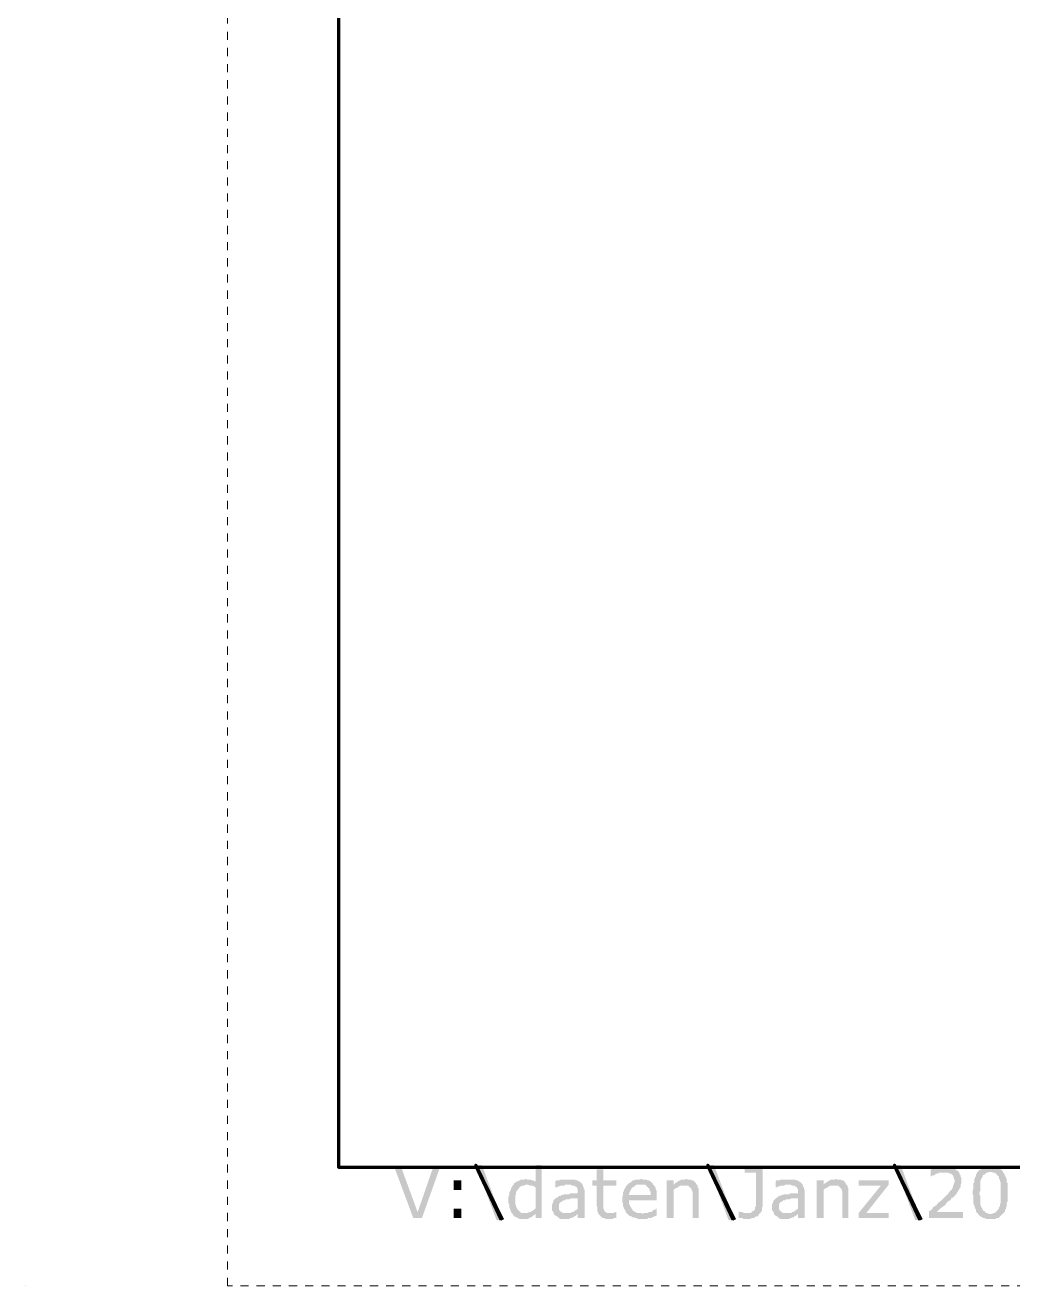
# Model space of a CAD drawing. Header units: metres. Extents: x -47 to 309, y -25 to 105.
# Drawn here: x -47.06 to -34.85, y 0 to 15.58 of the extents above; entities that cross this region are included whole.
import ezdxf

# ---------------------------------------------------------------- set-up
doc = ezdxf.new("R2010")
doc.units = ezdxf.units.M
doc.linetypes.add('AUSGEZOGEN', pattern=[0])
doc.linetypes.add('PUNKT2_S9', pattern=[0.001, 0, -0.001])
doc.layers.add('XR$1$Hilfskonstruktion', color=52, linetype='AUSGEZOGEN', lineweight=25)
doc.layers.add('XR$1$STANDARD_1', color=7, linetype='AUSGEZOGEN', lineweight=25)

msp = doc.modelspace()

# ---------------------------------------------------------------- hatches: boundary and pattern name
at = {"layer": 'XR$1$STANDARD_1', "linetype": 'AUSGEZOGEN', "lineweight": 200, "transparency": 33554687}
h = msp.add_hatch(color=7, dxfattribs=at)
h.set_gradient(color2=(0, 0, 0), one_color=1)
h.paths.add_polyline_path([(-42.4076, 1.4604), (-42.4923, 1.4604), (-42.2594, 0.836), (-42.2065, 0.91)], flags=0)
h = msp.add_hatch(color=7, dxfattribs=at)
h.set_gradient(color2=(0, 0, 0), one_color=1)
h.paths.add_polyline_path([(-41.9314, 1.4604), (-42.016, 1.4604), (-42.2065, 0.91), (-42.2594, 0.836), (-42.1536, 0.836)], flags=0)
h = msp.add_hatch(color=7, dxfattribs=at)
h.set_gradient(color2=(0, 0, 0), one_color=1)
h.paths.add_polyline_path([(-41.2329, 0.8148), (-41.4869, 1.4921), (-41.1694, 0.8148)], flags=0)
h = msp.add_hatch(color=7, dxfattribs=at)
h.set_gradient(color2=(0, 0, 0), one_color=1)
h.paths.add_polyline_path([(-41.4869, 1.4921), (-41.1588, 0.8148), (-41.4128, 1.4921)], flags=0)
h = msp.add_hatch(color=7, dxfattribs=at)
h.set_gradient(color2=(0, 0, 0), one_color=1)
h.paths.add_polyline_path([(-40.672, 1.4921), (-40.7461, 1.4921), (-40.7461, 1.291), (-40.9789, 1.291), (-40.9895, 1.2804), (-41.0106, 1.2699), (-41.0212, 1.2487), (-40.8413, 1.2487), (-40.8201, 1.2381), (-40.7778, 1.2381), (-40.7672, 1.2275), (-40.7461, 1.217), (-40.7461, 0.9524), (-40.7567, 0.9524), (-40.7672, 0.9418), (-40.7778, 0.9312), (-40.799, 0.9206), (-40.8096, 0.91), (-40.8307, 0.91), (-40.8519, 0.8995), (-40.8836, 0.8995), (-41.0318, 0.8889), (-40.7461, 0.8889), (-40.7461, 0.836), (-40.672, 0.836)], flags=0)
h = msp.add_hatch(color=7, dxfattribs=at)
h.set_gradient(color2=(0, 0, 0), one_color=1)
h.paths.add_polyline_path([(-39.91, 1.4392), (-39.9947, 1.4392), (-39.9947, 1.3016), (-40.0476, 1.3016), (-40.0476, 1.2381), (-39.9947, 1.2381), (-39.9947, 0.9841), (-39.9841, 0.9735), (-39.9841, 0.9206), (-39.9735, 0.8995), (-39.9735, 0.8889), (-39.8254, 0.8995), (-39.8677, 0.8995), (-39.8783, 0.91), (-39.8889, 0.91), (-39.8994, 0.9312), (-39.91, 0.9524), (-39.91, 1.2381), (-39.7513, 1.2381), (-39.7513, 1.3016), (-39.91, 1.3016)], flags=0)
h = msp.add_hatch(color=7, dxfattribs=at)
h.set_gradient(color2=(0, 0, 0), one_color=1)
h.paths.add_polyline_path([(-38.3649, 0.8148), (-38.6189, 1.4921), (-38.3014, 0.8148)], flags=0)
h = msp.add_hatch(color=7, dxfattribs=at)
h.set_gradient(color2=(0, 0, 0), one_color=1)
h.paths.add_polyline_path([(-38.6189, 1.4921), (-38.2908, 0.8148), (-38.5448, 1.4921)], flags=0)
h = msp.add_hatch(color=7, dxfattribs=at)
h.set_gradient(color2=(0, 0, 0), one_color=1)
h.paths.add_polyline_path([(-37.9416, 1.4604), (-38.1638, 1.4604), (-38.1638, 1.3969), (-38.0263, 1.3969), (-38.0263, 0.9841), (-38.0368, 0.9735), (-38.0368, 0.9418), (-38.0474, 0.9312), (-38.0686, 0.9206), (-38.0792, 0.91), (-38.0898, 0.8995), (-38.1427, 0.8995), (-37.9839, 0.8889), (-37.9733, 0.8995), (-37.9628, 0.91), (-37.9522, 0.9312), (-37.9522, 0.963), (-37.9416, 0.9841), (-37.9416, 0.9947)], flags=0)
h = msp.add_hatch(color=7, dxfattribs=at)
h.set_gradient(color2=(0, 0, 0), one_color=1)
h.paths.add_polyline_path([(-36.0578, 0.8148), (-36.3118, 1.4921), (-35.9943, 0.8148)], flags=0)
h = msp.add_hatch(color=7, dxfattribs=at)
h.set_gradient(color2=(0, 0, 0), one_color=1)
h.paths.add_polyline_path([(-36.3118, 1.4921), (-35.9838, 0.8148), (-36.2377, 1.4921)], flags=0)
h = msp.add_hatch(color=7, dxfattribs=at)
h.set_gradient(color2=(0, 0, 0), one_color=1)
h.paths.add_polyline_path([(-35.5181, 1.4074), (-35.698, 1.3969), (-35.6451, 1.3969), (-35.6345, 1.3863), (-35.6134, 1.3863), (-35.6028, 1.3757), (-35.5922, 1.3651), (-35.5816, 1.3439), (-35.5816, 1.3334), (-35.571, 1.3122), (-35.571, 1.2804), (-35.5816, 1.2593), (-35.5816, 1.2487), (-35.5922, 1.2275), (-35.5922, 1.217), (-35.6028, 1.1958), (-35.6134, 1.1852), (-35.6239, 1.1746), (-35.6345, 1.164), (-35.6451, 1.1429), (-35.6557, 1.1323), (-35.6663, 1.1217), (-35.6874, 1.1005), (-35.698, 1.09), (-35.7086, 1.0794), (-35.7192, 1.0688), (-35.7298, 1.0582), (-35.7403, 1.0476), (-35.7615, 1.037), (-35.7721, 1.0265), (-35.7827, 1.0159), (-35.7933, 0.9947), (-35.8038, 0.9947), (-35.8144, 0.9841), (-35.8356, 0.9735), (-35.8462, 0.9524), (-35.8568, 0.9418), (-35.8673, 0.9312), (-35.8885, 0.9206), (-35.8885, 0.836), (-35.4652, 0.836), (-35.4652, 0.91), (-35.7933, 0.91), (-35.7827, 0.9206), (-35.7721, 0.9312), (-35.7615, 0.9418), (-35.7509, 0.9524), (-35.7403, 0.963), (-35.7192, 0.9735), (-35.7086, 0.9841), (-35.6874, 0.9947), (-35.6768, 1.0159), (-35.6663, 1.0265), (-35.6557, 1.037), (-35.6451, 1.0476), (-35.6239, 1.0582), (-35.6134, 1.0688), (-35.6134, 1.0794), (-35.5922, 1.09), (-35.5816, 1.1005), (-35.571, 1.1111), (-35.5604, 1.1217), (-35.5499, 1.1323), (-35.5393, 1.1535), (-35.5287, 1.164), (-35.5287, 1.1746), (-35.5181, 1.1852), (-35.5075, 1.2064), (-35.4969, 1.217), (-35.4969, 1.2487), (-35.4864, 1.2699), (-35.4864, 1.3334), (-35.4969, 1.3439), (-35.4969, 1.3651), (-35.5075, 1.3757), (-35.5075, 1.3863)], flags=0)
h = msp.add_hatch(color=7, dxfattribs=at)
h.set_gradient(color2=(0, 0, 0), one_color=1)
h.paths.add_polyline_path([(-35.698, 1.4709), (-35.7721, 1.4709), (-35.7933, 1.4604), (-35.8038, 1.4604), (-35.825, 1.4498), (-35.8462, 1.4498), (-35.8568, 1.4392), (-35.8673, 1.4392), (-35.8673, 1.3439), (-35.8568, 1.3545), (-35.8356, 1.3651), (-35.825, 1.3651), (-35.8144, 1.3757), (-35.7933, 1.3863), (-35.7827, 1.3863), (-35.7615, 1.3969), (-35.698, 1.3969), (-35.5181, 1.4074), (-35.5287, 1.418), (-35.5393, 1.4286), (-35.5499, 1.4286), (-35.5604, 1.4392), (-35.571, 1.4498), (-35.5922, 1.4604), (-35.6028, 1.4604), (-35.6239, 1.4709), (-35.6768, 1.4709)], flags=0)
h = msp.add_hatch(color=7, dxfattribs=at)
h.set_gradient(color2=(0, 0, 0), one_color=1)
h.paths.add_polyline_path([(-35.2853, 1.4074), (-35.2959, 1.3969), (-35.2959, 1.3863), (-35.3064, 1.3757), (-35.3064, 1.3545), (-35.317, 1.3439), (-35.317, 1.3334), (-35.3276, 1.3122), (-35.3276, 1.2804), (-35.3382, 1.2699), (-35.3382, 1.1958), (-35.3488, 1.1746), (-35.3488, 1.1323), (-35.3382, 1.1111), (-35.3382, 1.0159), (-35.3276, 0.9947), (-35.3276, 0.9841), (-35.317, 0.963), (-35.317, 0.9524), (-35.3064, 0.9418), (-35.3064, 0.9206), (-35.2959, 0.91), (-35.2959, 0.8995), (-35.2853, 0.8995), (-35.2747, 0.8783), (-35.2641, 0.8677), (-35.2535, 0.8571), (-35.2429, 0.8571), (-35.2324, 0.8466), (-35.2112, 0.836), (-35.2006, 0.836), (-35.1795, 0.8254), (-35.063, 0.8254), (-35.0525, 0.836), (-35.0313, 0.836), (-35.0207, 0.8466), (-35.0101, 0.8571), (-34.9995, 0.8677), (-34.989, 0.8783), (-34.9784, 0.8889), (-35.1265, 0.8889), (-35.1477, 0.8889), (-35.1689, 0.8995), (-35.1795, 0.8995), (-35.19, 0.91), (-35.2006, 0.9206), (-35.2218, 0.9312), (-35.2218, 0.9418), (-35.2324, 0.963), (-35.2429, 0.9735), (-35.2429, 0.9841), (-35.2535, 1.0053), (-35.2535, 1.1111), (-35.2641, 1.1323), (-35.2641, 1.1535), (-35.2535, 1.1746), (-35.2535, 1.291), (-35.2429, 1.3122), (-35.2429, 1.3228), (-35.2324, 1.3334), (-35.2218, 1.3545), (-35.2218, 1.3651), (-35.2006, 1.3757), (-35.19, 1.3863), (-35.1795, 1.3969), (-35.1689, 1.3969), (-35.1477, 1.4074), (-35.1265, 1.4074)], flags=0)
h = msp.add_hatch(color=7, dxfattribs=at)
h.set_gradient(color2=(0, 0, 0), one_color=1)
h.paths.add_polyline_path([(-35.1265, 1.4709), (-35.19, 1.4709), (-35.2112, 1.4604), (-35.2218, 1.4604), (-35.2324, 1.4498), (-35.2429, 1.4392), (-35.2641, 1.4286), (-35.2747, 1.418), (-35.2853, 1.4074), (-35.1265, 1.4074), (-35.1054, 1.4074), (-35.0948, 1.3969), (-35.0736, 1.3969), (-35.063, 1.3863), (-35.0525, 1.3757), (-35.0419, 1.3651), (-35.0313, 1.3545), (-35.0207, 1.3439), (-35.0207, 1.3228), (-35.0101, 1.3122), (-35.0101, 1.291), (-34.9995, 1.2804), (-34.9995, 1.0265), (-35.0101, 1.0053), (-35.0101, 0.9841), (-35.0207, 0.9735), (-35.0207, 0.963), (-35.0313, 0.9418), (-35.0419, 0.9312), (-35.0525, 0.9206), (-35.063, 0.91), (-35.0736, 0.8995), (-35.0948, 0.8995), (-35.1054, 0.8889), (-35.1265, 0.8889), (-34.9784, 0.8889), (-34.9678, 0.8995), (-34.9572, 0.91), (-34.9466, 0.9206), (-34.9466, 0.9418), (-34.936, 0.9524), (-34.936, 0.963), (-34.9255, 0.9841), (-34.9255, 1.0265), (-34.9149, 1.0476), (-34.9149, 1.2699), (-34.9255, 1.2804), (-34.9255, 1.3122), (-34.936, 1.3334), (-34.936, 1.3439), (-34.9466, 1.3545), (-34.9466, 1.3651), (-34.9572, 1.3863), (-34.9678, 1.3969), (-34.9784, 1.418), (-34.989, 1.4286), (-34.9995, 1.4392), (-35.0101, 1.4392), (-35.0313, 1.4498), (-35.0419, 1.4604), (-35.0525, 1.4604), (-35.0736, 1.4709), (-35.1054, 1.4709)], flags=0)
h = msp.add_hatch(color=7, dxfattribs=at)
h.set_gradient(color2=(0, 0, 0), one_color=1)
h.paths.add_polyline_path([(-41.762, 1.1852), (-41.6668, 1.1852), (-41.6668, 1.3016), (-41.762, 1.3016)], flags=0)
h = msp.add_hatch(color=7, dxfattribs=at)
h.set_gradient(color2=(0, 0, 0), one_color=1)
h.paths.add_polyline_path([(-41.0212, 1.2487), (-41.0318, 1.2381), (-41.0424, 1.217), (-41.053, 1.2064), (-41.053, 1.1852), (-41.0636, 1.1746), (-41.0636, 1.164), (-41.0741, 1.1535), (-41.0741, 1.1217), (-41.0847, 1.1005), (-41.0847, 1.0265), (-41.0741, 1.0053), (-41.0741, 0.9735), (-41.0636, 0.9524), (-41.0636, 0.9418), (-41.053, 0.9206), (-41.053, 0.91), (-41.0424, 0.8995), (-41.0318, 0.8889), (-40.8836, 0.8995), (-40.926, 0.8995), (-40.9366, 0.91), (-40.9471, 0.9206), (-40.9577, 0.9312), (-40.9683, 0.9418), (-40.9789, 0.9524), (-40.9789, 0.963), (-40.9895, 0.9735), (-40.9895, 0.9947), (-41.0001, 1.0053), (-41.0001, 1.1111), (-40.9895, 1.1323), (-40.9895, 1.164), (-40.9789, 1.1746), (-40.9683, 1.1852), (-40.9683, 1.1958), (-40.9577, 1.1958), (-40.9471, 1.217), (-40.9366, 1.2275), (-40.926, 1.2275), (-40.9154, 1.2381), (-40.8942, 1.2381), (-40.8731, 1.2487), (-40.8625, 1.2487)], flags=0)
h = msp.add_hatch(color=7, dxfattribs=at)
h.set_gradient(color2=(0, 0, 0), one_color=1)
h.paths.add_polyline_path([(-40.8731, 1.3228), (-40.8836, 1.3122), (-40.9366, 1.3122), (-40.9471, 1.3016), (-40.9683, 1.291), (-40.9789, 1.291), (-40.7461, 1.291), (-40.7567, 1.291), (-40.7778, 1.3016), (-40.7884, 1.3016), (-40.8096, 1.3122), (-40.8519, 1.3122)], flags=0)
h = msp.add_hatch(color=7, dxfattribs=at)
h.set_gradient(color2=(0, 0, 0), one_color=1)
h.paths.add_polyline_path([(-40.1746, 1.2593), (-40.3545, 1.2487), (-40.3122, 1.2487), (-40.3016, 1.2381), (-40.2698, 1.2381), (-40.2593, 1.2275), (-40.2381, 1.217), (-40.2381, 1.2064), (-40.2275, 1.1958), (-40.2275, 1.1429), (-40.3228, 1.1429), (-40.3333, 1.1323), (-40.3545, 1.1323), (-40.3968, 1.1323), (-40.4074, 1.1217), (-40.4286, 1.1217), (-40.4392, 1.1111), (-40.4603, 1.1111), (-40.4709, 1.1005), (-40.4815, 1.09), (-40.5027, 1.0794), (-40.2275, 1.0794), (-40.2275, 0.9524), (-40.2381, 0.9418), (-40.2593, 0.9312), (-40.2698, 0.9206), (-40.291, 0.91), (-40.3016, 0.91), (-40.3122, 0.8995), (-40.3651, 0.8995), (-40.5238, 0.8889), (-40.2275, 0.8889), (-40.2275, 0.836), (-40.1428, 0.836), (-40.1428, 1.1852), (-40.1534, 1.1958), (-40.1534, 1.217), (-40.164, 1.2275), (-40.164, 1.2381)], flags=0)
h = msp.add_hatch(color=7, dxfattribs=at)
h.set_gradient(color2=(0, 0, 0), one_color=1)
h.paths.add_polyline_path([(-40.3545, 1.3122), (-40.4392, 1.3122), (-40.4603, 1.3016), (-40.4921, 1.3016), (-40.5027, 1.291), (-40.5027, 1.217), (-40.4815, 1.217), (-40.4709, 1.2275), (-40.4497, 1.2275), (-40.4392, 1.2381), (-40.418, 1.2381), (-40.3968, 1.2381), (-40.3862, 1.2487), (-40.3545, 1.2487), (-40.1746, 1.2593), (-40.1852, 1.2699), (-40.1958, 1.2804), (-40.2169, 1.291), (-40.2275, 1.3016), (-40.2487, 1.3016), (-40.2593, 1.3122), (-40.3333, 1.3122)], flags=0)
h = msp.add_hatch(color=7, dxfattribs=at)
h.set_gradient(color2=(0, 0, 0), one_color=1)
h.paths.add_polyline_path([(-39.6031, 1.2593), (-39.6137, 1.2487), (-39.6243, 1.2381), (-39.6349, 1.2275), (-39.6349, 1.217), (-39.6454, 1.2064), (-39.656, 1.1852), (-39.656, 1.1746), (-39.6666, 1.1535), (-39.6666, 1.1217), (-39.6772, 1.1005), (-39.6772, 1.037), (-39.6666, 1.0159), (-39.6666, 0.9841), (-39.656, 0.963), (-39.656, 0.9524), (-39.6454, 0.9418), (-39.6349, 0.9206), (-39.6349, 0.91), (-39.6243, 0.8995), (-39.6137, 0.8889), (-39.4232, 0.8889), (-39.4444, 0.8995), (-39.4973, 0.8995), (-39.5079, 0.91), (-39.5185, 0.91), (-39.529, 0.9206), (-39.5502, 0.9312), (-39.5502, 0.9418), (-39.5608, 0.9524), (-39.5714, 0.9735), (-39.5819, 0.9841), (-39.5819, 0.9947), (-39.5925, 1.0053), (-39.5925, 1.0582), (-39.2539, 1.0582), (-39.2539, 1.1111), (-39.5925, 1.1217), (-39.5925, 1.1429), (-39.5819, 1.164), (-39.5819, 1.1746), (-39.5714, 1.1852), (-39.5608, 1.2064), (-39.5502, 1.217), (-39.529, 1.2275), (-39.5185, 1.2381), (-39.5079, 1.2487), (-39.455, 1.2487)], flags=0)
h = msp.add_hatch(color=7, dxfattribs=at)
h.set_gradient(color2=(0, 0, 0), one_color=1)
h.paths.add_polyline_path([(-39.4444, 1.3228), (-39.4655, 1.3122), (-39.5185, 1.3122), (-39.529, 1.3016), (-39.5502, 1.3016), (-39.5608, 1.291), (-39.5714, 1.2804), (-39.5925, 1.2699), (-39.6031, 1.2593), (-39.455, 1.2487), (-39.3915, 1.2487), (-39.3809, 1.2381), (-39.3703, 1.2275), (-39.3597, 1.217), (-39.3491, 1.2064), (-39.3385, 1.1958), (-39.3385, 1.1746), (-39.328, 1.164), (-39.328, 1.1217), (-39.5925, 1.1217), (-39.2539, 1.1111), (-39.2539, 1.1746), (-39.2645, 1.1958), (-39.2645, 1.2064), (-39.275, 1.2275), (-39.2856, 1.2381), (-39.2962, 1.2487), (-39.2962, 1.2593), (-39.3068, 1.2699), (-39.3174, 1.2804), (-39.328, 1.291), (-39.3491, 1.3016), (-39.3597, 1.3016), (-39.3809, 1.3122), (-39.4232, 1.3122)], flags=0)
h = msp.add_hatch(color=7, dxfattribs=at)
h.set_gradient(color2=(0, 0, 0), one_color=1)
h.paths.add_polyline_path([(-39.0422, 1.3016), (-39.1269, 1.3016), (-39.1269, 0.836), (-39.0422, 0.836), (-39.0422, 1.1852), (-39.0316, 1.1958), (-39.0211, 1.2064), (-39.0105, 1.2064), (-38.9893, 1.217), (-38.9787, 1.2275), (-38.9576, 1.2381), (-38.9046, 1.2381), (-38.7565, 1.2487), (-39.0422, 1.2487)], flags=0)
h = msp.add_hatch(color=7, dxfattribs=at)
h.set_gradient(color2=(0, 0, 0), one_color=1)
h.paths.add_polyline_path([(-38.8835, 1.3228), (-38.9046, 1.3122), (-38.947, 1.3122), (-38.9681, 1.3016), (-38.9893, 1.291), (-38.9999, 1.2804), (-39.0211, 1.2699), (-39.0316, 1.2593), (-39.0422, 1.2487), (-38.7565, 1.2487), (-38.7671, 1.2593), (-38.7671, 1.2699), (-38.7776, 1.2804), (-38.7882, 1.291), (-38.7988, 1.3016), (-38.82, 1.3016), (-38.8306, 1.3122), (-38.8729, 1.3122)], flags=0)
h = msp.add_hatch(color=7, dxfattribs=at)
h.set_gradient(color2=(0, 0, 0), one_color=1)
h.paths.add_polyline_path([(-38.7565, 1.2487), (-38.9046, 1.2381), (-38.8623, 1.2381), (-38.8517, 1.2275), (-38.8411, 1.217), (-38.8306, 1.2064), (-38.82, 1.1958), (-38.82, 1.1852), (-38.8094, 1.164), (-38.8094, 0.836), (-38.7353, 0.836), (-38.7353, 1.2064), (-38.7459, 1.217), (-38.7459, 1.2381)], flags=0)
h = msp.add_hatch(color=7, dxfattribs=at)
h.set_gradient(color2=(0, 0, 0), one_color=1)
h.paths.add_polyline_path([(-37.4548, 1.2593), (-37.6347, 1.2487), (-37.5924, 1.2487), (-37.5818, 1.2381), (-37.55, 1.2381), (-37.5394, 1.2275), (-37.5183, 1.217), (-37.5183, 1.2064), (-37.5077, 1.1958), (-37.5077, 1.1429), (-37.6029, 1.1429), (-37.6135, 1.1323), (-37.6347, 1.1323), (-37.677, 1.1323), (-37.6876, 1.1217), (-37.7088, 1.1217), (-37.7194, 1.1111), (-37.7405, 1.1111), (-37.7511, 1.1005), (-37.7617, 1.09), (-37.7829, 1.0794), (-37.5077, 1.0794), (-37.5077, 0.9524), (-37.5183, 0.9418), (-37.5394, 0.9312), (-37.55, 0.9206), (-37.5712, 0.91), (-37.5818, 0.91), (-37.5924, 0.8995), (-37.6453, 0.8995), (-37.804, 0.8889), (-37.5077, 0.8889), (-37.5077, 0.836), (-37.423, 0.836), (-37.423, 1.1852), (-37.4336, 1.1958), (-37.4336, 1.217), (-37.4442, 1.2275), (-37.4442, 1.2381)], flags=0)
h = msp.add_hatch(color=7, dxfattribs=at)
h.set_gradient(color2=(0, 0, 0), one_color=1)
h.paths.add_polyline_path([(-37.6347, 1.3122), (-37.7194, 1.3122), (-37.7405, 1.3016), (-37.7723, 1.3016), (-37.7829, 1.291), (-37.7829, 1.217), (-37.7617, 1.217), (-37.7511, 1.2275), (-37.7299, 1.2275), (-37.7194, 1.2381), (-37.6982, 1.2381), (-37.677, 1.2381), (-37.6664, 1.2487), (-37.6347, 1.2487), (-37.4548, 1.2593), (-37.4654, 1.2699), (-37.4759, 1.2804), (-37.4971, 1.291), (-37.5077, 1.3016), (-37.5289, 1.3016), (-37.5394, 1.3122), (-37.6135, 1.3122)], flags=0)
h = msp.add_hatch(color=7, dxfattribs=at)
h.set_gradient(color2=(0, 0, 0), one_color=1)
h.paths.add_polyline_path([(-37.1902, 1.3016), (-37.2749, 1.3016), (-37.2749, 0.836), (-37.1902, 0.836), (-37.1902, 1.1852), (-37.1796, 1.1958), (-37.169, 1.2064), (-37.1585, 1.2064), (-37.1373, 1.217), (-37.1267, 1.2275), (-37.1055, 1.2381), (-37.0526, 1.2381), (-36.9045, 1.2487), (-37.1902, 1.2487)], flags=0)
h = msp.add_hatch(color=7, dxfattribs=at)
h.set_gradient(color2=(0, 0, 0), one_color=1)
h.paths.add_polyline_path([(-37.0315, 1.3228), (-37.0526, 1.3122), (-37.095, 1.3122), (-37.1161, 1.3016), (-37.1373, 1.291), (-37.1479, 1.2804), (-37.169, 1.2699), (-37.1796, 1.2593), (-37.1902, 1.2487), (-36.9045, 1.2487), (-36.9151, 1.2593), (-36.9151, 1.2699), (-36.9256, 1.2804), (-36.9362, 1.291), (-36.9468, 1.3016), (-36.968, 1.3016), (-36.9785, 1.3122), (-37.0209, 1.3122)], flags=0)
h = msp.add_hatch(color=7, dxfattribs=at)
h.set_gradient(color2=(0, 0, 0), one_color=1)
h.paths.add_polyline_path([(-36.9045, 1.2487), (-37.0526, 1.2381), (-37.0103, 1.2381), (-36.9997, 1.2275), (-36.9891, 1.217), (-36.9785, 1.2064), (-36.968, 1.1958), (-36.968, 1.1852), (-36.9574, 1.164), (-36.9574, 0.836), (-36.8833, 0.836), (-36.8833, 1.2064), (-36.8939, 1.217), (-36.8939, 1.2381)], flags=0)
h = msp.add_hatch(color=7, dxfattribs=at)
h.set_gradient(color2=(0, 0, 0), one_color=1)
h.paths.add_polyline_path([(-36.3859, 1.3016), (-36.7563, 1.3016), (-36.7563, 1.2381), (-36.4812, 1.2381), (-36.7563, 0.8995), (-36.7563, 0.836), (-36.3859, 0.836), (-36.3859, 0.8995), (-36.6611, 0.8995), (-36.3859, 1.2487)], flags=0)
h = msp.add_hatch(color=7, dxfattribs=at)
h.set_gradient(color2=(0, 0, 0), one_color=1)
h.paths.add_polyline_path([(-41.762, 0.836), (-41.6668, 0.836), (-41.6668, 0.9524), (-41.762, 0.9524)], flags=0)
h = msp.add_hatch(color=7, dxfattribs=at)
h.set_gradient(color2=(0, 0, 0), one_color=1)
h.paths.add_polyline_path([(-40.5027, 1.0794), (-40.5132, 1.0688), (-40.5238, 1.0582), (-40.5344, 1.037), (-40.5344, 1.0265), (-40.545, 1.0053), (-40.545, 0.9312), (-40.5344, 0.9206), (-40.5238, 0.8995), (-40.5238, 0.8889), (-40.3651, 0.8995), (-40.4074, 0.8995), (-40.4286, 0.91), (-40.4392, 0.9206), (-40.4497, 0.9312), (-40.4603, 0.9418), (-40.4603, 1.0053), (-40.4497, 1.0265), (-40.4392, 1.037), (-40.4286, 1.037), (-40.418, 1.0476), (-40.4074, 1.0582), (-40.3862, 1.0582), (-40.3757, 1.0688), (-40.3333, 1.0688), (-40.3122, 1.0794), (-40.2275, 1.0794)], flags=0)
h = msp.add_hatch(color=7, dxfattribs=at)
h.set_gradient(color2=(0, 0, 0), one_color=1)
h.paths.add_polyline_path([(-39.2539, 0.9524), (-39.2645, 0.9524), (-39.2645, 0.9418), (-39.2856, 0.9418), (-39.2962, 0.9312), (-39.3068, 0.9206), (-39.328, 0.91), (-39.3491, 0.91), (-39.3597, 0.8995), (-39.4126, 0.8995), (-39.4232, 0.8889), (-39.6137, 0.8889), (-39.6031, 0.8783), (-39.5925, 0.8677), (-39.5714, 0.8571), (-39.5608, 0.8571), (-39.5502, 0.8466), (-39.529, 0.8466), (-39.5185, 0.836), (-39.4973, 0.836), (-39.4867, 0.8254), (-39.4232, 0.8254), (-39.3703, 0.8254), (-39.3597, 0.836), (-39.3385, 0.836), (-39.328, 0.836), (-39.3068, 0.8466), (-39.2856, 0.8571), (-39.275, 0.8571), (-39.2539, 0.8677)], flags=0)
h = msp.add_hatch(color=7, dxfattribs=at)
h.set_gradient(color2=(0, 0, 0), one_color=1)
h.paths.add_polyline_path([(-37.7829, 1.0794), (-37.7934, 1.0688), (-37.804, 1.0582), (-37.8146, 1.037), (-37.8146, 1.0265), (-37.8252, 1.0053), (-37.8252, 0.9312), (-37.8146, 0.9206), (-37.804, 0.8995), (-37.804, 0.8889), (-37.6453, 0.8995), (-37.6876, 0.8995), (-37.7088, 0.91), (-37.7194, 0.9206), (-37.7299, 0.9312), (-37.7405, 0.9418), (-37.7405, 1.0053), (-37.7299, 1.0265), (-37.7194, 1.037), (-37.7088, 1.037), (-37.6982, 1.0476), (-37.6876, 1.0582), (-37.6664, 1.0582), (-37.6559, 1.0688), (-37.6135, 1.0688), (-37.5924, 1.0794), (-37.5077, 1.0794)], flags=0)
h = msp.add_hatch(color=7, dxfattribs=at)
h.set_gradient(color2=(0, 0, 0), one_color=1)
h.paths.add_polyline_path([(-41.0318, 0.8889), (-41.0212, 0.8677), (-41.0106, 0.8571), (-40.9895, 0.8466), (-40.9789, 0.8466), (-40.9683, 0.836), (-40.9471, 0.8254), (-40.8519, 0.8254), (-40.8307, 0.836), (-40.8201, 0.836), (-40.8096, 0.8466), (-40.7884, 0.8571), (-40.7778, 0.8677), (-40.7567, 0.8783), (-40.7461, 0.8889)], flags=0)
h = msp.add_hatch(color=7, dxfattribs=at)
h.set_gradient(color2=(0, 0, 0), one_color=1)
h.paths.add_polyline_path([(-40.5238, 0.8889), (-40.5132, 0.8783), (-40.5027, 0.8677), (-40.4815, 0.8571), (-40.4709, 0.8466), (-40.4603, 0.836), (-40.4392, 0.8254), (-40.3333, 0.8254), (-40.3228, 0.836), (-40.3016, 0.836), (-40.291, 0.8466), (-40.2804, 0.8466), (-40.2698, 0.8571), (-40.2487, 0.8677), (-40.2381, 0.8783), (-40.2275, 0.8889)], flags=0)
h = msp.add_hatch(color=7, dxfattribs=at)
h.set_gradient(color2=(0, 0, 0), one_color=1)
h.paths.add_polyline_path([(-39.7513, 0.91), (-39.7619, 0.91), (-39.783, 0.8995), (-39.8254, 0.8995), (-39.9735, 0.8889), (-39.9629, 0.8783), (-39.9523, 0.8677), (-39.9418, 0.8571), (-39.9312, 0.8466), (-39.91, 0.836), (-39.8994, 0.836), (-39.8783, 0.8254), (-39.7936, 0.8254), (-39.783, 0.836), (-39.7513, 0.836)], flags=0)
h = msp.add_hatch(color=7, dxfattribs=at)
h.set_gradient(color2=(0, 0, 0), one_color=1)
h.paths.add_polyline_path([(-38.2379, 0.9206), (-38.2379, 0.836), (-38.185, 0.836), (-38.185, 0.8254), (-38.1003, 0.8254), (-38.0792, 0.836), (-38.0474, 0.836), (-38.0368, 0.8466), (-38.0263, 0.8571), (-38.0051, 0.8571), (-37.9945, 0.8677), (-37.9945, 0.8783), (-37.9839, 0.8889), (-38.1427, 0.8995), (-38.1744, 0.8995), (-38.1956, 0.91), (-38.2168, 0.91)], flags=0)
h = msp.add_hatch(color=7, dxfattribs=at)
h.set_gradient(color2=(0, 0, 0), one_color=1)
h.paths.add_polyline_path([(-37.804, 0.8889), (-37.7934, 0.8783), (-37.7829, 0.8677), (-37.7617, 0.8571), (-37.7511, 0.8466), (-37.7405, 0.836), (-37.7194, 0.8254), (-37.6135, 0.8254), (-37.6029, 0.836), (-37.5818, 0.836), (-37.5712, 0.8466), (-37.5606, 0.8466), (-37.55, 0.8571), (-37.5289, 0.8677), (-37.5183, 0.8783), (-37.5077, 0.8889)], flags=0)

# ---------------------------------------------------------------- linework, layer by layer
at = {"layer": 'XR$1$Hilfskonstruktion', "lineweight": 13, "transparency": 33554687}
msp.add_lwpolyline([(-47.0559, 0), (-47.0559, 0)], close=True, dxfattribs=at)
at = {"layer": 'XR$1$STANDARD_1', "color": 7, "linetype": 'PUNKT2_S9', "lineweight": 13, "transparency": 33554687}
msp.add_lwpolyline([(-44.5559, 105.0398), (29.7039, 105.0398), (29.7039, 0), (-44.5559, 0), (-44.5559, 105.0398)], close=True, dxfattribs=at)
at = {"layer": 'XR$1$STANDARD_1', "color": 7, "linetype": 'AUSGEZOGEN', "lineweight": 200, "transparency": 33554687}
msp.add_lwpolyline([(-43.1801, 94.0821), (5.5754, 94.0821), (5.5754, 102.8342), (27.2069, 102.8342), (27.2069, 1.4604), (-43.1801, 1.4604), (-43.1801, 94.0821)], close=True, dxfattribs=at)
for points in [[(-41.1694, 0.8148), (-41.4869, 1.4921), (-41.1588, 0.8148)], [(-38.3014, 0.8148), (-38.6189, 1.4921), (-38.2908, 0.8148)], [(-35.9943, 0.8148), (-36.3118, 1.4921), (-35.9838, 0.8148)]]:
    msp.add_lwpolyline(points, dxfattribs=at)

doc.saveas('drawing.dxf')
